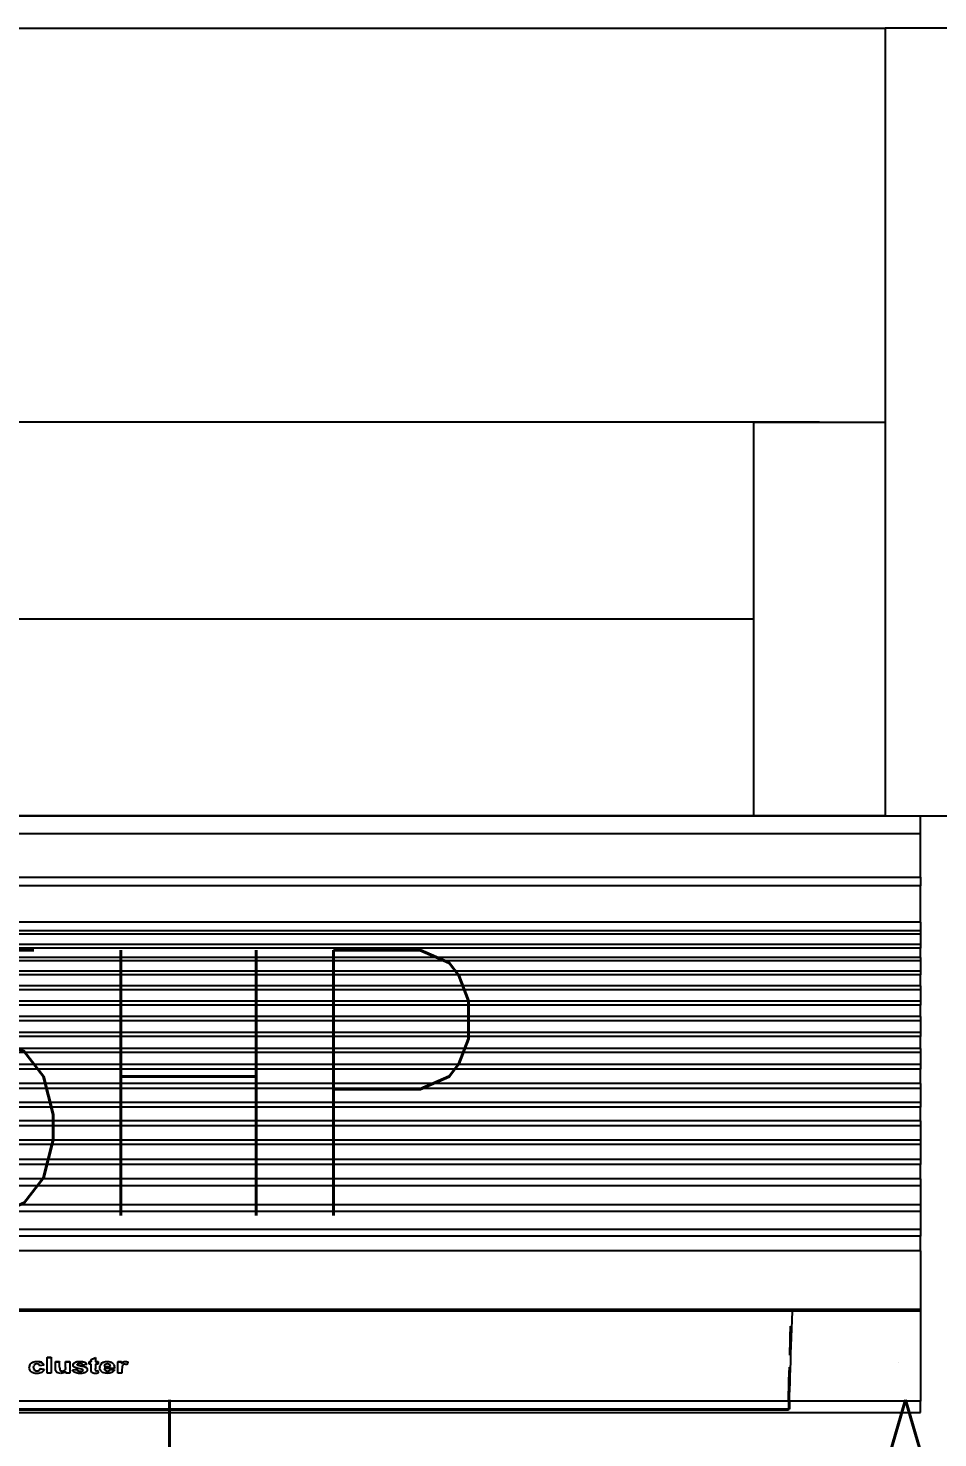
# Model space of a CAD drawing. Header units: inches. Extents: x 16928 to 514628, y -1471 to 241387.
# Drawn here: x 63287 to 63634, y 58374 to 58910 of the extents above; entities that cross this region are included whole.
import ezdxf
from ezdxf.enums import TextEntityAlignment as Align

# ---------------------------------------------------------------- set-up
doc = ezdxf.new("R2010")
doc.units = ezdxf.units.IN
doc.header["$MEASUREMENT"] = 0
for name, color, linetype in [('12. mRspecT - LEGEND', 1, 'Continuous'), ('Edges', 7, 'Continuous'), ('LW', 2, 'Continuous'), ('WALL', 1, 'Continuous'), ('WIN', 9, 'Continuous')]:
    doc.layers.add(name, color=color, linetype=linetype)
doc.layers.add('t3', color=8, linetype='Continuous', lineweight=25)
doc.styles.add('LAILA', font='romans.shx', dxfattribs={"width": 0.85})

# ---------------------------------------------------------------- blocks, each defined once
blk = doc.blocks.new('air con')
at = {"layer": 'Edges'}
for p, q in [((71.402, 41.898), (152.402, 41.898)), ((152.402, 41.095), (152.402, 41.898)), ((71.402, 41.095), (152.402, 41.095)), ((152.402, 39.122), (152.402, 41.095)), ((71.402, 39.122), (152.402, 39.122)), ((152.402, 39.122), (152.402, 38.724)), ((152.402, 38.724), (71.402, 38.724)), ((152.402, 37.092), (152.402, 38.724)), ((152.402, 37.092), (71.402, 37.092)), ((152.402, 37.092), (152.402, 36.701)), ((152.402, 36.701), (71.402, 36.701)), ((152.402, 36.542), (71.402, 36.542)), ((152.402, 36.701), (152.402, 36.542)), ((152.402, 36.542), (152.402, 36.078)), ((152.402, 36.078), (71.402, 36.078)), ((152.402, 35.914), (71.402, 35.914)), ((152.402, 36.078), (152.402, 35.914)), ((152.402, 35.493), (152.402, 35.914)), ((152.402, 35.493), (71.402, 35.493)), ((152.402, 35.34), (71.402, 35.34)), ((152.402, 35.493), (152.402, 35.34)), ((152.402, 35.34), (152.402, 34.877)), ((152.402, 34.877), (71.402, 34.877)), ((152.402, 34.709), (71.402, 34.709)), ((152.402, 34.877), (152.402, 34.709)), ((152.402, 34.207), (152.402, 34.709)), ((152.402, 34.207), (71.402, 34.207)), ((152.402, 34.022), (71.402, 34.022)), ((152.402, 34.207), (152.402, 34.022)), ((152.402, 34.022), (152.402, 33.51)), ((152.402, 33.51), (71.402, 33.51)), ((152.402, 33.335), (71.402, 33.335)), ((152.402, 33.51), (152.402, 33.335)), ((152.402, 32.826), (152.402, 33.335)), ((152.402, 32.826), (71.402, 32.826)), ((152.402, 32.625), (71.402, 32.625)), ((152.402, 32.826), (152.402, 32.625)), ((152.402, 32.625), (152.402, 32.098)), ((152.402, 32.098), (71.402, 32.098)), ((152.402, 31.911), (71.402, 31.911)), ((152.402, 32.098), (152.402, 31.911)), ((152.402, 31.378), (152.402, 31.911)), ((152.402, 31.378), (71.402, 31.378)), ((152.402, 31.378), (152.402, 31.189)), ((152.402, 31.189), (71.402, 31.189)), ((152.402, 30.654), (71.402, 30.654)), ((152.402, 31.189), (152.402, 30.654)), ((152.402, 30.654), (152.402, 30.439)), ((152.402, 30.439), (71.402, 30.439)), ((152.402, 29.791), (152.402, 30.439)), ((152.402, 29.791), (71.402, 29.791)), ((152.402, 29.562), (71.402, 29.562)), ((152.402, 29.791), (152.402, 29.562)), ((152.402, 29.562), (152.402, 28.935)), ((152.402, 28.935), (71.402, 28.935)), ((152.402, 28.714), (71.402, 28.714)), ((152.402, 28.935), (152.402, 28.714)), ((152.402, 28.092), (152.402, 28.714)), ((152.402, 28.092), (71.402, 28.092)), ((152.402, 28.092), (152.402, 27.871)), ((152.402, 27.871), (71.402, 27.871)), ((152.402, 27.871), (152.402, 27.226)), ((152.402, 27.226), (71.402, 27.226)), ((152.402, 27.024), (71.402, 27.024)), ((152.402, 27.226), (152.402, 27.024)), ((152.402, 27.024), (152.402, 26.349)), ((152.402, 26.349), (71.402, 26.349)), ((152.402, 26.349), (152.402, 26.117)), ((152.402, 26.117), (71.402, 26.117)), ((152.402, 25.469), (152.402, 26.117)), ((152.402, 25.469), (71.402, 25.469)), ((152.402, 25.162), (71.402, 25.162)), ((152.402, 25.469), (152.402, 25.162)), ((152.402, 25.162), (152.402, 24.304)), ((152.402, 24.304), (71.402, 24.304)), ((152.402, 24.304), (152.402, 24.002)), ((152.402, 24.002), (71.402, 24.002)), ((152.402, 24.002), (152.402, 23.184)), ((152.402, 23.184), (71.402, 23.184)), ((152.402, 23.184), (152.402, 22.883)), ((152.402, 22.883), (71.402, 22.883)), ((152.402, 22.213), (152.402, 22.883)), ((152.402, 22.213), (71.402, 22.213)), ((152.402, 22.213), (152.402, 19.568)), ((152.402, 19.568), (71.402, 19.568)), ((152.402, 19.493), (71.402, 19.493)), ((146.588, 19.085), (146.601, 19.493)), ((152.402, 19.568), (152.402, 19.493)), ((152.402, 19.493), (152.402, 15.42)), ((146.504, 18.391), (146.514, 18.752)), ((146.514, 18.752), (146.516, 18.813)), ((146.562, 18.299), (146.575, 18.687)), ((146.575, 18.687), (146.588, 19.085)), ((146.484, 17.685), (146.494, 18.035)), ((146.494, 18.035), (146.504, 18.391)), ((146.538, 17.558), (146.55, 17.923)), ((146.55, 17.923), (146.562, 18.299)), ((112.876, 17.402), (113.064, 17.402)), ((112.876, 17.402), (112.876, 17.396)), ((112.876, 17.396), (113.064, 17.396)), ((112.876, 16.682), (112.876, 17.396)), ((113.064, 17.402), (113.064, 17.396)), ((113.064, 17.396), (113.064, 16.682)), ((114.869, 17.308), (115.058, 17.388)), ((114.869, 17.302), (115.058, 17.381)), ((114.869, 17.308), (114.869, 17.302)), ((114.869, 17.206), (114.869, 17.302)), ((115.058, 17.388), (115.058, 17.381)), ((115.058, 17.381), (115.058, 17.206)), ((146.479, 17.503), (146.484, 17.685)), ((146.527, 17.206), (146.538, 17.558)), ((112.075, 16.997), (112.07, 16.947)), ((112.07, 16.947), (112.07, 16.94)), ((112.076, 16.88), (112.07, 16.94)), ((112.075, 16.997), (112.076, 17)), ((112.076, 17.006), (112.079, 17.017)), ((112.076, 17.006), (112.076, 17)), ((112.093, 16.827), (112.076, 16.88)), ((112.09, 17.051), (112.079, 17.017)), ((112.09, 17.051), (112.093, 17.054)), ((112.093, 17.06), (112.097, 17.067)), ((112.093, 17.06), (112.093, 17.054)), ((112.122, 16.781), (112.093, 16.827)), ((112.097, 17.067), (112.102, 17.073)), ((112.102, 17.073), (112.123, 17.1)), ((112.163, 16.742), (112.122, 16.781)), ((112.163, 17.146), (112.123, 17.107)), ((112.123, 17.1), (112.163, 17.139)), ((112.123, 17.107), (112.123, 17.1)), ((112.214, 17.177), (112.163, 17.146)), ((112.163, 17.139), (112.214, 17.17)), ((112.163, 17.146), (112.163, 17.139)), ((112.213, 16.71), (112.163, 16.742)), ((112.272, 16.688), (112.213, 16.71)), ((112.214, 17.177), (112.273, 17.2)), ((112.214, 17.17), (112.273, 17.193)), ((112.214, 17.177), (112.214, 17.17)), ((112.264, 16.95), (112.274, 17.02)), ((112.267, 16.936), (112.264, 16.95)), ((112.267, 16.936), (112.275, 16.878)), ((112.338, 16.675), (112.272, 16.688)), ((112.273, 17.2), (112.34, 17.213)), ((112.273, 17.193), (112.34, 17.206)), ((112.273, 17.2), (112.273, 17.193)), ((112.287, 17.047), (112.274, 17.02)), ((112.275, 16.872), (112.275, 16.878)), ((112.281, 16.863), (112.275, 16.878)), ((112.275, 16.872), (112.281, 16.863)), ((112.281, 16.863), (112.288, 16.849)), ((112.306, 17.068), (112.287, 17.047)), ((112.307, 16.826), (112.288, 16.849)), ((112.288, 16.849), (112.288, 16.842)), ((112.288, 16.842), (112.307, 16.82)), ((112.355, 17.094), (112.306, 17.068)), ((112.307, 16.826), (112.356, 16.798)), ((112.307, 16.826), (112.307, 16.82)), ((112.307, 16.82), (112.356, 16.791)), ((112.412, 16.67), (112.338, 16.675)), ((112.34, 17.213), (112.415, 17.217)), ((112.34, 17.213), (112.34, 17.206)), ((112.34, 17.206), (112.415, 17.211)), ((112.418, 17.103), (112.355, 17.094)), ((112.356, 16.798), (112.421, 16.788)), ((112.356, 16.798), (112.356, 16.791)), ((112.356, 16.791), (112.421, 16.782)), ((112.477, 16.673), (112.412, 16.67)), ((112.415, 17.217), (112.477, 17.215)), ((112.415, 17.217), (112.415, 17.211)), ((112.415, 17.211), (112.477, 17.208)), ((112.466, 17.098), (112.418, 17.103)), ((112.421, 16.788), (112.47, 16.794)), ((112.421, 16.788), (112.421, 16.782)), ((112.421, 16.782), (112.47, 16.787)), ((112.504, 17.082), (112.466, 17.098)), ((112.47, 16.794), (112.509, 16.811)), ((112.47, 16.787), (112.509, 16.804)), ((112.47, 16.794), (112.47, 16.787)), ((112.477, 17.215), (112.532, 17.207)), ((112.477, 17.215), (112.477, 17.208)), ((112.477, 17.208), (112.532, 17.2)), ((112.536, 16.682), (112.477, 16.673)), ((112.532, 17.057), (112.504, 17.082)), ((112.509, 16.811), (112.538, 16.841)), ((112.509, 16.804), (112.538, 16.834)), ((112.509, 16.811), (112.509, 16.804)), ((112.532, 17.207), (112.581, 17.195)), ((112.532, 17.207), (112.532, 17.2)), ((112.532, 17.2), (112.581, 17.188)), ((112.547, 17.022), (112.532, 17.057)), ((112.587, 16.697), (112.536, 16.682)), ((112.552, 16.874), (112.538, 16.841)), ((112.538, 16.841), (112.538, 16.834)), ((112.733, 17.046), (112.547, 17.022)), ((112.552, 16.874), (112.557, 16.88)), ((112.556, 16.884), (112.557, 16.887)), ((112.557, 16.88), (112.556, 16.884)), ((112.557, 16.887), (112.557, 16.88)), ((112.557, 16.887), (112.742, 16.864)), ((112.557, 16.88), (112.742, 16.857)), ((112.581, 17.195), (112.581, 17.188)), ((112.622, 17.177), (112.581, 17.195)), ((112.581, 17.188), (112.622, 17.17)), ((112.631, 16.717), (112.587, 16.697)), ((112.622, 17.177), (112.622, 17.17)), ((112.622, 17.177), (112.658, 17.154)), ((112.622, 17.17), (112.658, 17.147)), ((112.669, 16.744), (112.631, 16.717)), ((112.658, 17.154), (112.658, 17.147)), ((112.658, 17.154), (112.688, 17.125)), ((112.658, 17.147), (112.688, 17.119)), ((112.7, 16.776), (112.669, 16.744)), ((112.688, 17.125), (112.688, 17.119)), ((112.713, 17.092), (112.688, 17.119)), ((112.724, 16.814), (112.7, 16.776)), ((112.713, 17.092), (112.713, 17.085)), ((112.723, 17.073), (112.713, 17.085)), ((112.728, 17.062), (112.723, 17.073)), ((112.742, 16.857), (112.724, 16.814)), ((112.733, 17.053), (112.728, 17.062)), ((112.733, 17.053), (112.733, 17.046)), ((112.742, 16.864), (112.742, 16.857)), ((113.064, 16.682), (112.876, 16.682)), ((113.253, 17.206), (113.442, 17.206)), ((113.253, 17.206), (113.253, 17.199)), ((113.253, 17.199), (113.442, 17.199)), ((113.253, 16.872), (113.253, 17.199)), ((113.26, 16.807), (113.253, 16.872)), ((113.279, 16.757), (113.26, 16.807)), ((113.312, 16.72), (113.279, 16.757)), ((113.361, 16.693), (113.312, 16.72)), ((113.422, 16.676), (113.361, 16.693)), ((113.49, 16.67), (113.422, 16.676)), ((113.442, 17.206), (113.442, 17.199)), ((113.442, 16.961), (113.442, 17.199)), ((113.442, 16.948), (113.442, 16.961)), ((113.442, 16.948), (113.444, 16.88)), ((113.444, 16.88), (113.452, 16.834)), ((113.452, 16.834), (113.452, 16.828)), ((113.467, 16.812), (113.452, 16.828)), ((113.467, 16.812), (113.49, 16.796)), ((113.467, 16.812), (113.467, 16.806)), ((113.467, 16.806), (113.49, 16.789)), ((113.49, 16.796), (113.521, 16.785)), ((113.49, 16.796), (113.49, 16.789)), ((113.49, 16.789), (113.521, 16.778)), ((113.559, 16.676), (113.49, 16.67)), ((113.521, 16.785), (113.56, 16.781)), ((113.521, 16.785), (113.521, 16.778)), ((113.521, 16.778), (113.56, 16.774)), ((113.624, 16.694), (113.559, 16.676)), ((113.56, 16.781), (113.605, 16.786)), ((113.56, 16.781), (113.56, 16.774)), ((113.56, 16.774), (113.605, 16.779)), ((113.605, 16.786), (113.646, 16.8)), ((113.605, 16.779), (113.646, 16.794)), ((113.605, 16.786), (113.605, 16.779)), ((113.681, 16.722), (113.624, 16.694)), ((113.646, 16.8), (113.678, 16.822)), ((113.646, 16.794), (113.678, 16.815)), ((113.646, 16.8), (113.646, 16.794)), ((113.678, 16.822), (113.699, 16.841)), ((113.678, 16.822), (113.678, 16.815)), ((113.726, 16.759), (113.681, 16.722)), ((113.706, 16.883), (113.699, 16.848)), ((113.699, 16.848), (113.699, 16.841)), ((113.706, 16.883), (113.708, 16.893)), ((113.706, 16.883), (113.709, 16.89)), ((113.708, 16.893), (113.709, 16.897)), ((113.709, 16.89), (113.708, 16.893)), ((113.711, 16.945), (113.709, 16.897)), ((113.711, 16.945), (113.713, 16.981)), ((113.713, 17.206), (113.901, 17.206)), ((113.713, 17.206), (113.713, 17.199)), ((113.713, 17.199), (113.901, 17.199)), ((113.713, 16.981), (113.713, 17.199)), ((113.726, 16.682), (113.726, 16.759)), ((113.901, 16.682), (113.726, 16.682)), ((113.901, 17.206), (113.901, 17.199)), ((113.901, 17.199), (113.901, 16.682)), ((114.03, 16.836), (114.219, 16.857)), ((114.03, 16.829), (114.219, 16.85)), ((114.03, 16.836), (114.03, 16.829)), ((114.047, 16.794), (114.03, 16.829)), ((114.071, 16.763), (114.047, 16.794)), ((114.056, 17.057), (114.057, 17.066)), ((114.056, 17.057), (114.056, 17.052)), ((114.061, 17.017), (114.056, 17.052)), ((114.057, 17.066), (114.059, 17.077)), ((114.059, 17.077), (114.061, 17.084)), ((114.061, 17.091), (114.074, 17.114)), ((114.061, 17.091), (114.061, 17.084)), ((114.077, 16.985), (114.061, 17.017)), ((114.102, 16.736), (114.071, 16.763)), ((114.096, 17.146), (114.074, 17.121)), ((114.074, 17.114), (114.097, 17.141)), ((114.074, 17.121), (114.074, 17.114)), ((114.104, 16.958), (114.077, 16.985)), ((114.096, 17.146), (114.107, 17.155)), ((114.096, 17.146), (114.097, 17.141)), ((114.097, 17.141), (114.129, 17.165)), ((114.141, 16.713), (114.102, 16.736)), ((114.141, 16.935), (114.104, 16.958)), ((114.107, 17.155), (114.129, 17.172)), ((114.171, 17.192), (114.129, 17.172)), ((114.129, 17.165), (114.171, 17.185)), ((114.129, 17.172), (114.129, 17.165)), ((114.243, 16.904), (114.141, 16.935)), ((114.187, 16.694), (114.141, 16.713)), ((114.171, 17.192), (114.222, 17.206)), ((114.171, 17.185), (114.222, 17.199)), ((114.171, 17.192), (114.171, 17.185)), ((114.241, 16.681), (114.187, 16.694)), ((114.219, 16.857), (114.219, 16.85)), ((114.237, 16.822), (114.219, 16.85)), ((114.222, 17.206), (114.284, 17.215)), ((114.222, 17.199), (114.284, 17.208)), ((114.222, 17.206), (114.222, 17.199)), ((114.232, 17.073), (114.231, 17.069)), ((114.231, 17.069), (114.234, 17.066)), ((114.236, 17.085), (114.232, 17.073)), ((114.234, 17.066), (114.232, 17.073)), ((114.236, 17.063), (114.234, 17.066)), ((114.253, 17.097), (114.236, 17.085)), ((114.236, 17.063), (114.236, 17.056)), ((114.25, 17.051), (114.236, 17.063)), ((114.236, 17.056), (114.25, 17.045)), ((114.237, 16.822), (114.268, 16.797)), ((114.237, 16.822), (114.237, 16.815)), ((114.237, 16.815), (114.268, 16.79)), ((114.302, 16.673), (114.241, 16.681)), ((114.43, 16.869), (114.243, 16.904)), ((114.25, 17.051), (114.25, 17.045)), ((114.25, 17.051), (114.307, 17.035)), ((114.25, 17.045), (114.307, 17.028)), ((114.295, 17.108), (114.253, 17.097)), ((114.268, 16.797), (114.312, 16.781)), ((114.268, 16.797), (114.268, 16.79)), ((114.268, 16.79), (114.312, 16.774)), ((114.284, 17.215), (114.356, 17.217)), ((114.284, 17.215), (114.284, 17.208)), ((114.284, 17.208), (114.356, 17.211)), ((114.359, 17.112), (114.295, 17.108)), ((114.371, 16.67), (114.302, 16.673)), ((114.307, 17.035), (114.426, 17.013)), ((114.307, 17.028), (114.426, 17.006)), ((114.312, 16.781), (114.371, 16.776)), ((114.312, 16.781), (114.312, 16.774)), ((114.312, 16.774), (114.371, 16.769)), ((114.356, 17.217), (114.483, 17.209)), ((114.356, 17.211), (114.483, 17.202)), ((114.411, 17.108), (114.359, 17.112)), ((114.371, 16.776), (114.435, 16.781)), ((114.371, 16.776), (114.371, 16.769)), ((114.371, 16.769), (114.435, 16.774)), ((114.446, 16.673), (114.371, 16.67)), ((114.45, 17.096), (114.411, 17.108)), ((114.426, 17.013), (114.554, 16.985)), ((114.426, 17.006), (114.554, 16.978)), ((114.493, 16.851), (114.43, 16.869)), ((114.435, 16.781), (114.481, 16.795)), ((114.435, 16.774), (114.481, 16.788)), ((114.435, 16.781), (114.435, 16.774)), ((114.512, 16.683), (114.446, 16.673)), ((114.477, 17.077), (114.45, 17.096)), ((114.493, 17.05), (114.477, 17.077)), ((114.481, 16.795), (114.5, 16.811)), ((114.481, 16.788), (114.5, 16.804)), ((114.481, 16.795), (114.481, 16.788)), ((114.483, 17.209), (114.533, 17.198)), ((114.483, 17.202), (114.533, 17.191)), ((114.671, 17.074), (114.493, 17.05)), ((114.503, 16.839), (114.493, 16.851)), ((114.5, 16.811), (114.506, 16.825)), ((114.5, 16.811), (114.5, 16.804)), ((114.506, 16.825), (114.503, 16.839)), ((114.568, 16.699), (114.512, 16.683)), ((114.533, 17.198), (114.573, 17.183)), ((114.533, 17.198), (114.533, 17.191)), ((114.533, 17.191), (114.573, 17.176)), ((114.554, 16.985), (114.636, 16.952)), ((114.554, 16.978), (114.636, 16.945)), ((114.613, 16.721), (114.568, 16.699)), ((114.573, 17.183), (114.573, 17.176)), ((114.573, 17.183), (114.606, 17.163)), ((114.573, 17.176), (114.606, 17.157)), ((114.606, 17.163), (114.606, 17.157)), ((114.626, 17.146), (114.606, 17.163)), ((114.606, 17.157), (114.633, 17.133)), ((114.649, 16.748), (114.613, 16.721)), ((114.626, 17.146), (114.633, 17.14)), ((114.633, 17.14), (114.633, 17.133)), ((114.671, 17.08), (114.633, 17.14)), ((114.633, 17.133), (114.671, 17.08)), ((114.636, 16.952), (114.636, 16.945)), ((114.636, 16.952), (114.643, 16.947)), ((114.636, 16.945), (114.662, 16.925)), ((114.643, 16.947), (114.652, 16.94)), ((114.675, 16.777), (114.649, 16.748)), ((114.652, 16.94), (114.662, 16.932)), ((114.662, 16.932), (114.662, 16.925)), ((114.67, 16.922), (114.662, 16.925)), ((114.68, 16.908), (114.67, 16.922)), ((114.671, 17.08), (114.671, 17.074)), ((114.69, 16.809), (114.675, 16.777)), ((114.684, 16.9), (114.68, 16.908)), ((114.68, 16.908), (114.68, 16.901)), ((114.68, 16.901), (114.684, 16.9)), ((114.684, 16.9), (114.691, 16.881)), ((114.695, 16.843), (114.69, 16.809)), ((114.691, 16.881), (114.695, 16.85)), ((114.695, 16.85), (114.695, 16.843)), ((114.782, 17.206), (114.869, 17.206)), ((114.782, 17.206), (114.782, 17.199)), ((114.782, 17.199), (114.869, 17.199)), ((114.782, 17.09), (114.782, 17.199)), ((114.869, 17.09), (114.782, 17.09)), ((114.869, 17.206), (114.869, 17.199)), ((114.869, 16.864), (114.869, 17.09)), ((114.875, 16.768), (114.869, 16.864)), ((114.885, 16.738), (114.875, 16.768)), ((114.901, 16.715), (114.885, 16.738)), ((114.926, 16.697), (114.901, 16.715)), ((114.961, 16.683), (114.926, 16.697)), ((115.005, 16.673), (114.961, 16.683)), ((115.053, 16.67), (115.005, 16.673)), ((115.132, 16.675), (115.053, 16.67)), ((115.058, 17.206), (115.187, 17.206)), ((115.058, 17.206), (115.058, 17.199)), ((115.058, 17.199), (115.187, 17.199)), ((115.187, 17.09), (115.058, 17.09)), ((115.058, 17.09), (115.058, 16.888)), ((115.058, 16.885), (115.058, 16.888)), ((115.058, 16.888), (115.058, 16.881)), ((115.058, 16.885), (115.058, 16.881)), ((115.058, 16.881), (115.058, 16.879)), ((115.062, 16.815), (115.058, 16.879)), ((115.078, 16.797), (115.062, 16.815)), ((115.062, 16.815), (115.062, 16.808)), ((115.062, 16.808), (115.078, 16.79)), ((115.078, 16.797), (115.11, 16.79)), ((115.078, 16.797), (115.078, 16.79)), ((115.078, 16.79), (115.11, 16.784)), ((115.11, 16.79), (115.186, 16.804)), ((115.11, 16.784), (115.186, 16.797)), ((115.11, 16.79), (115.11, 16.784)), ((115.202, 16.691), (115.132, 16.675)), ((115.186, 16.804), (115.186, 16.797)), ((115.202, 16.697), (115.186, 16.797)), ((115.187, 17.206), (115.187, 17.199)), ((115.187, 17.199), (115.187, 17.09)), ((115.202, 16.697), (115.202, 16.691)), ((115.264, 16.955), (115.263, 16.943)), ((115.263, 16.936), (115.263, 16.943)), ((115.267, 16.885), (115.263, 16.936)), ((115.264, 16.955), (115.268, 16.997)), ((115.28, 16.838), (115.267, 16.885)), ((115.286, 17.058), (115.268, 17.004)), ((115.268, 17.004), (115.268, 16.997)), ((115.268, 17), (115.268, 17.004)), ((115.268, 16.997), (115.268, 17)), ((115.302, 16.796), (115.28, 16.838)), ((115.299, 17.08), (115.286, 17.058)), ((115.299, 17.08), (115.315, 17.098)), ((115.333, 16.758), (115.302, 16.796)), ((115.355, 17.145), (115.315, 17.105)), ((115.315, 17.098), (115.355, 17.138)), ((115.315, 17.105), (115.315, 17.098)), ((115.384, 16.72), (115.333, 16.758)), ((115.404, 17.176), (115.355, 17.145)), ((115.355, 17.138), (115.404, 17.17)), ((115.355, 17.145), (115.355, 17.138)), ((115.446, 16.692), (115.384, 16.72)), ((115.404, 17.176), (115.46, 17.199)), ((115.404, 17.17), (115.46, 17.192)), ((115.404, 17.176), (115.404, 17.17)), ((115.521, 16.676), (115.446, 16.692)), ((115.928, 16.901), (115.457, 16.901)), ((115.457, 16.901), (115.468, 16.854)), ((115.46, 16.992), (115.459, 16.985)), ((115.459, 16.985), (115.741, 16.985)), ((115.46, 17.199), (115.522, 17.213)), ((115.46, 17.192), (115.522, 17.206)), ((115.46, 17.199), (115.46, 17.192)), ((115.469, 17.035), (115.46, 16.992)), ((115.46, 16.992), (115.739, 16.992)), ((115.468, 16.854), (115.468, 16.847)), ((115.501, 16.813), (115.468, 16.847)), ((115.499, 17.073), (115.469, 17.035)), ((115.544, 17.098), (115.499, 17.073)), ((115.501, 16.813), (115.55, 16.788)), ((115.501, 16.813), (115.501, 16.806)), ((115.501, 16.806), (115.55, 16.781)), ((115.608, 16.67), (115.521, 16.676)), ((115.522, 17.213), (115.589, 17.217)), ((115.522, 17.213), (115.522, 17.206)), ((115.522, 17.206), (115.589, 17.211)), ((115.601, 17.106), (115.544, 17.098)), ((115.55, 16.788), (115.61, 16.779)), ((115.55, 16.788), (115.55, 16.781)), ((115.55, 16.781), (115.61, 16.772)), ((115.589, 17.217), (115.664, 17.213)), ((115.589, 17.217), (115.589, 17.211)), ((115.589, 17.211), (115.664, 17.206)), ((115.654, 17.098), (115.601, 17.106)), ((115.716, 16.68), (115.608, 16.67)), ((115.61, 16.779), (115.651, 16.784)), ((115.61, 16.779), (115.61, 16.772)), ((115.61, 16.772), (115.651, 16.777)), ((115.651, 16.784), (115.684, 16.797)), ((115.651, 16.777), (115.684, 16.79)), ((115.651, 16.784), (115.651, 16.777)), ((115.699, 17.075), (115.654, 17.098)), ((115.664, 17.213), (115.731, 17.198)), ((115.664, 17.213), (115.664, 17.206)), ((115.664, 17.206), (115.731, 17.191)), ((115.684, 16.797), (115.711, 16.82)), ((115.684, 16.79), (115.711, 16.813)), ((115.684, 16.797), (115.684, 16.79)), ((115.729, 17.037), (115.699, 17.075)), ((115.711, 16.82), (115.73, 16.846)), ((115.711, 16.82), (115.711, 16.813)), ((115.762, 16.692), (115.716, 16.68)), ((115.739, 16.992), (115.729, 17.037)), ((115.73, 16.853), (115.918, 16.83)), ((115.73, 16.853), (115.73, 16.846)), ((115.73, 16.846), (115.918, 16.823)), ((115.731, 17.198), (115.731, 17.191)), ((115.731, 17.198), (115.79, 17.175)), ((115.731, 17.191), (115.79, 17.168)), ((115.741, 16.985), (115.739, 16.992)), ((115.803, 16.709), (115.762, 16.692)), ((115.79, 17.175), (115.79, 17.168)), ((115.79, 17.175), (115.84, 17.141)), ((115.79, 17.168), (115.84, 17.134)), ((115.84, 16.731), (115.803, 16.709)), ((115.84, 17.141), (115.84, 17.134)), ((115.88, 17.098), (115.84, 17.141)), ((115.84, 17.134), (115.88, 17.091)), ((115.871, 16.757), (115.84, 16.731)), ((115.918, 16.823), (115.871, 16.757)), ((115.88, 17.098), (115.88, 17.091)), ((115.888, 17.082), (115.88, 17.091)), ((115.888, 17.082), (115.903, 17.053)), ((115.908, 17.043), (115.903, 17.053)), ((115.908, 17.038), (115.908, 17.043)), ((115.911, 17.033), (115.908, 17.038)), ((115.911, 17.033), (115.924, 16.981)), ((115.918, 16.83), (115.918, 16.823)), ((115.924, 16.974), (115.924, 16.981)), ((115.925, 16.959), (115.924, 16.974)), ((115.925, 16.959), (115.928, 16.908)), ((115.928, 16.901), (115.928, 16.908)), ((116.073, 17.206), (116.248, 17.206)), ((116.073, 17.206), (116.073, 17.199)), ((116.073, 17.199), (116.248, 17.199)), ((116.073, 16.682), (116.073, 17.199)), ((116.262, 16.682), (116.073, 16.682)), ((116.248, 17.206), (116.248, 17.199)), ((116.248, 17.199), (116.253, 17.137)), ((116.248, 17.125), (116.291, 17.169)), ((116.248, 17.132), (116.253, 17.137)), ((116.248, 17.132), (116.248, 17.125)), ((116.291, 17.175), (116.253, 17.137)), ((116.266, 16.951), (116.262, 16.841)), ((116.262, 16.841), (116.262, 16.682)), ((116.278, 17.015), (116.266, 16.951)), ((116.296, 17.05), (116.278, 17.015)), ((116.291, 17.175), (116.329, 17.201)), ((116.291, 17.169), (116.329, 17.194)), ((116.291, 17.175), (116.291, 17.169)), ((116.321, 17.072), (116.296, 17.05)), ((116.351, 17.084), (116.321, 17.072)), ((116.329, 17.201), (116.368, 17.213)), ((116.329, 17.194), (116.368, 17.206)), ((116.329, 17.201), (116.329, 17.194)), ((116.388, 17.088), (116.351, 17.084)), ((116.368, 17.213), (116.411, 17.217)), ((116.368, 17.213), (116.368, 17.206)), ((116.368, 17.206), (116.411, 17.211)), ((116.431, 17.082), (116.388, 17.088)), ((116.411, 17.217), (116.474, 17.211)), ((116.411, 17.217), (116.411, 17.211)), ((116.411, 17.211), (116.474, 17.204)), ((116.477, 17.065), (116.431, 17.082)), ((116.474, 17.211), (116.535, 17.192)), ((116.474, 17.211), (116.474, 17.204)), ((116.474, 17.204), (116.535, 17.185)), ((116.535, 17.185), (116.477, 17.065)), ((116.535, 17.192), (116.535, 17.185)), ((146.447, 16.349), (146.456, 16.673)), ((146.456, 16.673), (146.464, 16.956)), ((146.505, 16.546), (146.516, 16.869)), ((146.516, 16.869), (146.527, 17.206)), ((151.402, 17.184), (151.402, 17.175)), ((146.429, 15.722), (146.438, 16.032)), ((146.438, 16.032), (146.447, 16.349)), ((146.477, 15.675), (146.486, 15.948)), ((146.486, 15.948), (146.495, 16.239)), ((146.495, 16.239), (146.505, 16.546)), ((146.421, 15.42), (76.921, 15.42)), ((146.421, 15.42), (146.429, 15.722)), ((146.468, 15.42), (146.421, 15.42)), ((146.421, 15.42), (146.421, 15.051)), ((146.468, 15.42), (146.477, 15.675)), ((152.402, 15.42), (146.468, 15.42)), ((146.468, 15.42), (146.468, 15.051)), ((152.402, 14.898), (152.402, 15.42)), ((71.402, 14.898), (152.402, 14.898)), ((146.421, 15.051), (76.921, 15.051)), ((146.421, 15.012), (76.921, 15.012)), ((146.468, 15.051), (146.421, 15.051)), ((146.421, 15.051), (146.421, 15.012))]:
    blk.add_line(p, q, dxfattribs=at)
blk = doc.blocks.new('1.5HP AIR CONDITION')
at = {"xscale": 8.418925363059017, "yscale": 8.418925363059017, "zscale": 8.418925363059017}
blk.add_blockref('air con', (-1491.41, 75.24), dxfattribs=at)
at = {"insert": (-711.8, 376.76), "char_height": 101.04, "width": 989.2754, "attachment_point": 1, "style": 'LAILA'}
blk.add_mtext('1.5HP', dxfattribs=at)

msp = doc.modelspace()

# ---------------------------------------------------------------- linework, layer by layer
at = {"layer": '12. mRspecT - LEGEND'}
msp.add_lwpolyline([(53513.76, 34610.48), (51863.56, 34610.48), (51863.56, 37610.48), (55288.56, 37610.48), (55288.56, 44260.48), (53288.56, 44260.48), (53288.56, 56110.48), (57288.56, 56110.48), (57288.56, 58610.48), (65138.56, 58610.48), (65138.56, 56785.48), (68563.28, 56785.48), (68563.56, 57160.48)], dxfattribs=at)
at = {"layer": 'LW'}
msp.add_line((61813.56, 58910.48), (63613.56, 58910.48), dxfattribs=at)
at = {"layer": 'WALL'}
msp.add_line((63613.56, 58610.48), (65288.56, 58610.48), dxfattribs=at)
msp.add_lwpolyline([(63613.56, 58610.48), (63763.56, 58610.48), (63763.56, 58910.48), (63613.56, 58910.48)], close=True, dxfattribs=at)
at = {"layer": 'WIN'}
for p, q in [((63588.56, 58760.48), (61838.56, 58760.48)), ((63030.23, 58685.48), (63563.56, 58685.48)), ((63613.56, 58610.48), (61813.56, 58610.48))]:
    msp.add_line(p, q, dxfattribs=at)
msp.add_lwpolyline([(63563.56, 58760.48), (63613.56, 58760.48), (63613.56, 58610.48), (63563.56, 58610.48)], close=True, dxfattribs=at)

# ---------------------------------------------------------------- block references
msp.add_blockref('1.5HP AIR CONDITION', (63835.43, 58182.51))

# ---------------------------------------------------------------- texts
at = {"layer": 't3', "style": 'LAILA', "width": 0.85}
msp.add_text('TIMBALAN ', height=350, dxfattribs=at).set_placement((62180.63, 58388), align=Align.TOP_LEFT)

doc.saveas('drawing.dxf')
